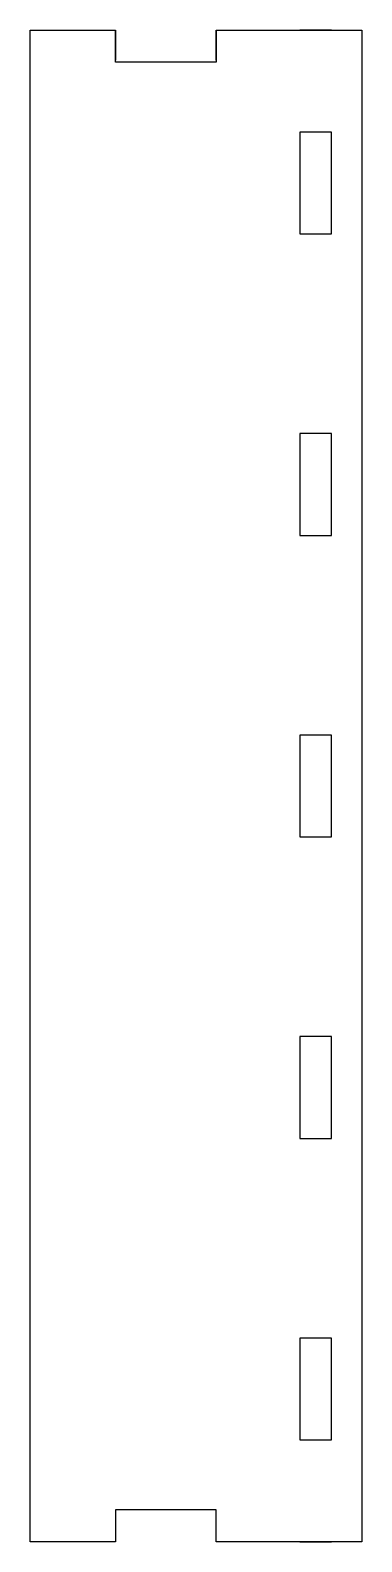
# Model space of a CAD drawing. Header units: inches. Extents: x -1.18 to 0.12, y -5.92 to 0.02.
import ezdxf

# ---------------------------------------------------------------- set-up
doc = ezdxf.new("R2010")
doc.units = ezdxf.units.IN
doc.header["$MEASUREMENT"] = 0

msp = doc.modelspace()

# ---------------------------------------------------------------- linework, layer by layer
for p, q in [((-1.1811, -5.8465), (-1.1811, 0.0197)), ((-1.1811, 0.0197), (-0.8465, 0.0197)), ((-1.1811, -5.8465), (-1.1811, 0.0197)), ((-1.1811, 0.0197), (-0.8465, 0.0197)), ((-1.1811, 0.0197), (-0.8465, 0.0197)), ((-0.8465, 0.0197), (-0.8465, -0.0984)), ((-0.8465, 0.0197), (-0.8465, -0.0984)), ((-0.4528, 0.0197), (0.1181, 0.0197)), ((-0.4528, -0.0984), (-0.4528, 0.0197)), ((-0.4528, 0.0197), (0.1181, 0.0197)), ((-0.4528, -0.0984), (-0.4528, 0.0197)), ((-0.4528, 0.0197), (0.1181, 0.0197)), ((0, 0.0197), (-0.125, 0.0197)), ((-0.125, 0.0197), (0, 0.0197)), ((0.1181, 0.0197), (0.1181, -5.8465)), ((0.1181, 0.0197), (0.1181, -5.8465)), ((0.1181, 0.0197), (0.1181, -5.9178)), ((0, -0.748), (0, -0.3803)), ((0, -0.748), (0, -0.3803)), ((0, -1.9291), (0, -1.5647)), ((0, -1.9291), (0, -1.5647)), ((0, -3.1102), (0, -2.7491)), ((0, -3.1102), (0, -2.7491)), ((0, -4.2913), (0, -3.9334)), ((0, -4.2913), (0, -3.9334)), ((0, -5.4724), (0, -5.1178)), ((0, -5.4724), (0, -5.1178)), ((-0.8465, -5.7928), (-0.8465, -5.8465)), ((-0.8465, -5.7928), (-0.8465, -5.8465)), ((-0.4528, -5.7928), (-0.8465, -5.7928)), ((-0.4528, -5.8465), (-0.4528, -5.7928)), ((-0.4528, -5.8465), (-0.4528, -5.7928)), ((-0.4528, -5.9178), (-0.4528, -5.7928)), ((0.1181, -5.9178), (-0.4528, -5.9178))]:
    msp.add_line(p, q)
for points in [[(-0.8465, -5.7928), (-0.8465, -5.9178), (-1.1811, -5.9178), (-1.1811, 0.0197)], [(-0.4528, 0.0197), (-0.4528, -0.1053), (-0.8465, -0.1053), (-0.8465, 0.0197)]]:
    msp.add_lwpolyline(points)
for points in [[(0, -0.3803), (-0.125, -0.3803), (-0.125, -0.7803), (0, -0.7803)], [(0, -0.3803), (-0.125, -0.3803), (-0.125, -0.7803), (0, -0.7803)], [(0, -0.3803), (-0.125, -0.3803), (-0.125, -0.7803), (0, -0.7803)], [(0, -1.5647), (-0.125, -1.5647), (-0.125, -1.9647), (0, -1.9647)], [(0, -1.5647), (-0.125, -1.5647), (-0.125, -1.9647), (0, -1.9647)], [(0, -1.5647), (-0.125, -1.5647), (-0.125, -1.9647), (0, -1.9647)], [(0, -2.7491), (-0.125, -2.7491), (-0.125, -3.1491), (0, -3.1491)], [(0, -2.7491), (-0.125, -2.7491), (-0.125, -3.1491), (0, -3.1491)], [(0, -2.7491), (-0.125, -2.7491), (-0.125, -3.1491), (0, -3.1491)], [(0, -3.9334), (-0.125, -3.9334), (-0.125, -4.3334), (0, -4.3334)], [(0, -3.9334), (-0.125, -3.9334), (-0.125, -4.3334), (0, -4.3334)], [(0, -3.9334), (-0.125, -3.9334), (-0.125, -4.3334), (0, -4.3334)], [(0, -5.1178), (-0.125, -5.1178), (-0.125, -5.5178), (0, -5.5178)], [(0, -5.1178), (-0.125, -5.1178), (-0.125, -5.5178), (0, -5.5178)], [(0, -5.1178), (-0.125, -5.1178), (-0.125, -5.5178), (0, -5.5178)], [(-0.125, -5.9178), (0, -5.9178)]]:
    msp.add_lwpolyline(points, close=True)

doc.saveas('drawing.dxf')
